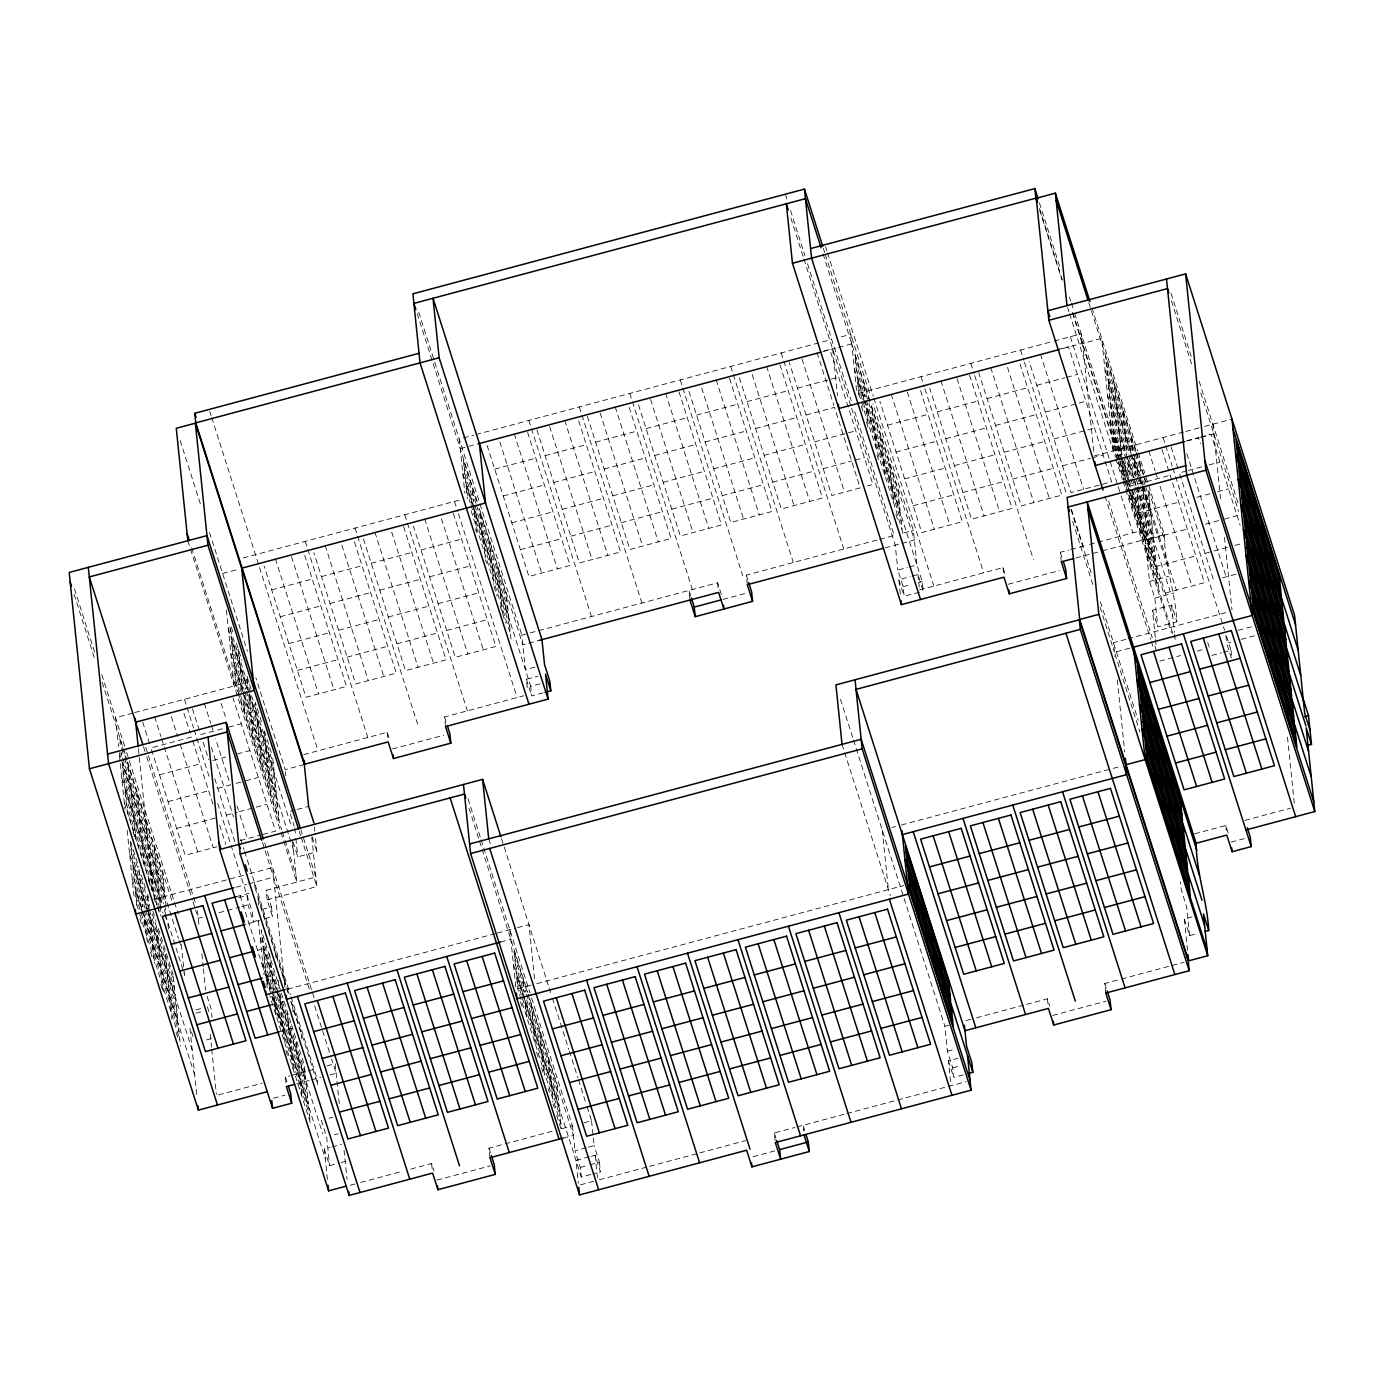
<?xml version="1.0" encoding="UTF-8"?>
<svg xmlns="http://www.w3.org/2000/svg" width="1384" height="1384" viewBox="0 0 1384 1384"><rect width="100%" height="100%" fill="white"/><g stroke="black" fill="none" stroke-linecap="round" stroke-linejoin="round"><path stroke-width="0.75" stroke-dasharray="5 3.75" d="M303.719 754.626L387.174 732.309L388.939 737.845M919.53 589.93L1002.985 567.596L1005.926 576.834M463.415 437.915L473.83 435.13M475.906 434.576L831.68 339.426M841.247 336.866L850.797 334.322L856.609 390.651M824.345 350.844L829.812 349.391L872.923 484.487L867.474 485.957M460.249 448.624L479.366 443.503M822.632 351.692L837.216 347.799M838.41 347.488L851.783 343.907M494.676 469.141L535.833 458.139M545.14 455.647L586.297 444.645M595.622 442.153L636.778 431.133M646.086 428.642L687.242 417.639M696.567 415.148L737.724 404.145M747.031 401.654L788.188 390.634M797.513 388.143L838.669 377.14M243.169 557.96L459.159 500.195M858.98 393.264L1052.1 341.606M1054.176 341.052L1081.198 333.821L1082.184 343.405L1061.424 348.958M503.24 495.974L544.396 484.971M553.704 482.48L594.878 471.477M604.185 468.986L645.342 457.983M654.649 455.492L695.806 444.472M705.131 441.98L746.287 430.978M755.595 428.486L796.751 417.484M806.076 414.992L834.5 407.38L859.585 485.974M1057.774 349.547L1068.517 346.675L1111.646 481.788L1100.886 484.659M222.599 573.512L237.91 569.429M511.803 522.823L552.96 511.803M562.285 509.312L603.441 498.309M612.749 495.818L653.905 484.815M663.213 482.324L704.369 471.321M713.694 468.83L754.851 457.81M764.158 455.319L805.315 444.316M814.64 441.825L855.796 430.822M271.697 589.913L312.282 579.048M321.469 576.609L362.037 565.745M371.223 563.288L411.809 552.441M420.995 549.984L461.564 539.12M887.507 425.217L928.076 414.352M937.262 411.896L977.848 401.049M987.034 398.592L1027.62 387.745M1036.806 385.288L1064.832 377.78M1066.631 377.313L1077.375 374.424M520.367 549.656L561.523 538.653M570.848 536.162L612.005 525.142M621.312 522.65L662.469 511.647M671.794 509.156L712.95 498.153M722.258 495.662L763.414 484.659M772.722 482.168L813.878 471.148M823.203 468.657L851.627 461.062M855.277 460.093L864.36 457.654M280.26 616.745L320.846 605.898M330.032 603.441L370.601 592.594M379.787 590.138L420.373 579.273M429.559 576.817L470.145 565.969M896.071 452.049L936.657 441.202M945.843 438.745L986.411 427.881M995.598 425.424L1036.184 414.577M1045.37 412.121L1085.938 401.273M860.208 487.895L831.767 495.507L789.278 362.383M288.823 643.595L329.409 632.73M338.596 630.274L379.181 619.427M388.368 616.97L428.936 606.123M438.123 603.666L478.708 592.802M904.634 478.881L945.22 468.034M954.406 465.578L994.975 454.731M1004.161 452.274L1044.747 441.409M1053.933 438.953L1094.519 428.106M132.76 713.089L115.547 717.691L118.522 746.599M134.663 712.587L253.324 680.841M1094.208 455.959L1183.718 432.016M1185.794 431.462L1202.454 426.999M1204.53 426.445L1231.968 419.11M297.404 670.427L337.973 659.58M347.159 657.123L387.745 646.259M396.931 643.802L437.5 632.955M446.686 630.498L487.272 619.651M913.198 505.731L953.784 494.867M962.97 492.427L1003.556 481.563M1012.742 479.106L1053.311 468.259M1062.497 465.803L1090.54 458.294M1092.322 457.827L1103.083 454.938M1186.918 440.735L1198.527 437.621L1200.43 443.572M1200.326 437.136L1211.086 434.265L1240.133 525.28M1186.78 441.046L1199.271 437.707M1201.364 437.154L1213.837 433.815M534.968 667.123L525.418 669.683L521.854 635.152L528.117 633.474M530.21 632.921L717.621 582.785L721.756 595.726M747.291 584.705L746.305 575.121L877.577 539.916M879.653 539.362L894.237 535.435L853.841 408.851M1099.104 485.144L1071.06 492.635L1029.212 361.501M541.957 639.616L522.841 644.736L479.158 507.859M885.137 547.839L914.374 540.019L870.692 403.142M191.511 737.067L150.925 747.931L185.196 855.277L216.804 846.818M200.697 734.61L224.865 728.157M228.723 727.119L241.283 723.763M1129.586 486.182L1170.172 475.335M1186.521 470.958L1179.358 472.878L1213.612 580.225M1188.32 470.474L1201.589 466.927M1209.184 464.903L1219.944 462.014M722.932 599.428L747.516 592.854M919.426 592.214L904.133 596.296L903.146 586.712L897.835 570.087L907.385 567.527M909.305 567.008L916.952 564.966L913.388 530.435L872.975 403.782M159.489 774.763L200.075 763.916M212.842 760.491L225.678 757.065M237.304 753.951L249.847 750.595M1138.15 513.014L1178.736 502.167M1196.883 497.323L1210.152 493.759M1217.747 491.735L1228.508 488.863M527.252 687.588L526.404 679.267L537.874 676.205M900.327 594.22L898.821 579.671L910.291 576.609M912.194 576.09L917.938 574.55L923.249 591.193L922.263 581.609L864.827 401.62M543.185 692.83L531.698 695.91L530.712 686.326L540.279 683.765M903.146 586.712L910.793 584.671M918.44 582.629L922.263 581.609M445.51 726.548L444.523 716.964L523.809 695.754M1061.32 561.852L1060.334 552.268L1068.673 550.036M1070.766 549.465L1087.461 545.002M1089.537 544.448L1095.799 542.77M1097.893 542.217L1143.789 529.934L1144.776 539.535L1100.955 551.247M1075.922 557.942L1098.879 551.801M304.307 764.522L285.19 769.625L255.85 677.71M1164.325 534.518C1164.463 564.43 1175.379 592.127 1176.919 621.745L1157.785 626.865L1154.827 598.096L1149.516 581.47L1145.208 539.622L1164.325 534.518L1145.416 475.266M168.07 801.596L208.638 790.748M217.824 788.292L230.367 784.936L215.696 738.935M236.18 783.379L243.93 781.303M245.868 780.801L258.41 777.445M1146.713 539.864L1187.299 528.999M1205.447 524.155L1218.716 520.609M1224.529 519.052L1237.071 515.696M392.485 748.934L443.693 735.233M1008.279 584.238L1059.504 570.537M176.633 828.445L215.42 818.065M226.388 815.124L237.148 812.252M252.493 808.152L238.93 811.768L247.494 838.617M256.213 807.149L266.974 804.277M1155.294 566.696L1195.862 555.849M1205.049 553.392L1212.228 551.472M1214.01 550.988L1229.217 546.922M1234.874 545.417L1242.053 543.497M295.242 809.951L289.515 811.474L294.221 826.265M297.162 809.432L308.632 806.37M1149.516 581.47L1168.632 576.349M240.332 840.521L261.057 834.984M262.995 834.466L275.537 831.109L233.048 697.986M1222.574 577.82L1235.843 574.274M1154.827 598.096L1173.943 592.992M1155.294 637.418L1152.491 610.223L1171.608 605.119L1176.919 621.745M293.062 842.077L297.785 856.869L316.901 851.748L314.998 833.272M153.918 899.306L247.58 874.255M249.674 873.702L272.562 867.578L284.931 987.484M1125.953 639.339L1113.463 642.678L1114.881 656.518M1128.029 638.785L1225.861 612.628M236.076 887.179L246.49 884.411M248.566 883.84L273.548 877.162M1129.742 648.179L1114.449 652.262L1139.88 731.946M236.232 896.711L249.068 893.286M238.723 897.611L247.027 895.396L248.013 904.98L253.324 921.606L257.147 920.585M264.794 918.544L272.44 916.485L267.129 899.859L266.143 890.275L315.898 876.972L302.871 836.109M1238.126 630.326L1252.641 626.433M202.393 917.177L198.241 918.284L195.628 910.118M218.983 912.731L239.709 907.195M241.785 906.641L248.013 904.98M267.129 899.859L316.884 886.556L311.59 835.123M1159.861 661.102L1180.587 655.549M1197.177 651.12L1203.405 649.459M1231.379 658.023L1226.674 643.231L1230.809 642.124M1241.188 639.356L1255.703 635.464M261.887 909.461L271.454 906.901L266.143 890.275M1211.865 655.393L1221.432 652.833M1223.335 652.331L1230.981 650.272L1226.276 635.498M248.964 923.439L259.725 920.55M257.528 950.272L266.489 947.867M266.091 977.104L275.053 974.717M195.905 1009.922L201.631 1008.382M195.905 1013.192L201.649 1011.669M287.647 989.145L495.299 933.612M497.375 933.058L515.575 928.197M517.495 927.678L528.965 924.616L534.864 981.983M891.815 827.563L895.638 826.542M901.382 825.002L1111.11 768.916M1113.186 768.362L1121.49 766.148M500.593 942.054L510.834 939.304M270.797 1004.974L283.616 1001.549M206.51 1039.903L212.254 1038.381M279.36 1031.824L292.18 1028.381M517.875 988.695L534.708 984.197M536.802 983.643L903.683 885.518M218.585 1094.865L262.13 1083.222M285.986 1082.755L285.381 1077.011L289.533 1075.887M291.609 1075.333L306.123 1071.458M308.2 1070.905L316.486 1068.69M326.866 1065.905L335.153 1063.69L339.374 1104.674M1194.703 833.808L1225.809 825.487L1228.767 834.725M1244.925 820.383L1290.545 808.169M296.747 1083.81L309.186 1080.489M311.262 1079.935L320.846 1077.375M329.928 1074.953L336.139 1073.275L331.572 1058.985M273.496 1098.239L284.966 1095.176M1231.12 842.129L1246.413 838.029M328.977 1118.203L332.8 1117.165M334.288 1134.828L338.111 1133.807M327.437 1179.479L324.306 1148.997L330.032 1147.457M331.952 1146.955L341.502 1144.395M1187.541 950.375L1184.306 918.993L1191.953 916.935M324.306 1148.997L329.6 1165.622L339.167 1163.079M341.087 1162.56L348.733 1160.519M1184.306 918.993L1189.617 935.619L1197.264 933.577M963.281 1074.849L953.714 1077.409L952.728 1067.825L947.417 1051.183L944.857 1026.236L948.68 1025.215M350.238 1185.258L358.594 1183.026M360.688 1182.472L402.415 1171.314M410.754 1169.082L431.618 1163.494L433.97 1170.899M489.953 1157.751L488.967 1148.166L553.652 1130.866M561.99 1128.635L572.422 1125.849L530.695 995.096M583.892 1122.77L591.539 1120.729L586.989 1106.421M966.049 1020.562L974.405 1018.33M976.481 1017.776L1024.471 1004.94M1026.565 1004.386L1047.428 998.816L1049.781 1006.203M1105.764 993.055L1104.778 983.47L1119.379 979.561M1121.473 979.007L1184.064 962.261M436.929 1180.137L490.178 1165.899M1052.74 1015.441L1105.989 1001.203M590.864 1174.462L581.297 1177.005L580.311 1167.421L575 1150.796L586.47 1147.734M588.39 1147.215L594.117 1145.675L593.269 1137.371M947.417 1051.183L955.064 1049.141M589.376 1156.799L575.986 1160.38L578.339 1183.251M591.279 1156.297L595.103 1155.259L600.414 1171.902L592.767 1173.943M950.549 1081.561L948.403 1060.784L957.97 1058.224M580.311 1167.421L587.958 1165.38M589.861 1164.861L599.428 1162.318L594.117 1145.675M952.728 1067.825L960.375 1065.784M580.467 1184.825L597.352 1180.31M599.445 1179.739L647.487 1166.902M649.58 1166.331L697.622 1153.495M699.698 1152.924L745.647 1140.641M775.126 1140.641L774.331 1132.977L794.814 1127.493M796.855 1126.939L844.776 1114.137M846.87 1113.566L966.274 1081.631M753.017 1156.73L775.542 1150.709M903.821 532.944L913.388 530.435M563.15 1138.081L573.409 1135.434L528.428 994.473M1171.072 293.304L1191.97 358.767M1199.149 381.257L1238.939 505.938M1171.418 300.847L1191.659 364.252M1200.793 392.9L1238.628 511.44M1186.832 453.658L1226.155 576.868M1171.124 447.101L1178.095 468.917M1163.131 437.638L1165.086 443.762M1165.726 445.804L1172.248 466.218M1172.905 468.259L1224.615 630.326M1161.955 449.558L1172.006 481.078M1172.611 482.999L1204.426 582.681L1163.858 593.528L1130.745 489.088M1148.772 450.924L1155.104 470.75M1155.726 472.74L1157.63 478.691M1160.069 486.355L1191.884 586.038M1207.748 642.453L1210.1 649.84M1091.941 307.715L1137.596 450.752M1138.254 452.793L1144.776 473.224M1088.775 302.629L1146.125 482.393M1148.72 490.559L1165.017 541.611M1135.762 451.461L1105.505 356.605L1107.598 376.95L1131.731 452.637M1136.368 453.381L1145.537 482.134M1106.145 362.902L1134.569 451.997M1135.174 453.917L1140.693 471.166L1140.035 464.868M1143.738 480.75L1144.966 484.59M1145.571 486.493L1149.239 497.998M1106.94 370.652L1132.925 452.084L1131.472 438.036M1133.531 454.004L1140.26 475.093M1143.322 484.677L1141.489 478.933L1142.129 485.213M1143.928 486.597L1150.052 505.766M1134.551 459.038L1140.866 478.864M1143.357 486.666L1176.4 590.172M1133.565 458.381L1139.084 475.629M1139.689 477.549L1150.692 512.063L1148.599 491.718M1105.055 370.531L1167.577 566.558M1130.987 453.398L1108.065 381.552L1110.158 401.896L1126.351 452.654M1131.593 455.319L1140.779 484.071M1108.722 387.849L1136.524 475.023M1137.146 476.944L1139.586 484.608M1140.191 486.528L1151.817 522.962M1109.518 395.616L1128.15 454.038M1128.773 455.959L1134.88 475.127M1137.942 484.711L1135.503 477.048L1134.05 462.983M1138.548 486.632L1152.612 530.729M1128.808 460.336L1134.309 477.584M1137.371 487.168L1153.27 537.009L1151.177 516.664L1142.613 489.832L1144.706 510.177M1107.615 395.478L1126.507 454.696M1127.164 456.737L1133.686 477.169M1134.326 479.21L1136.281 485.334M1136.939 487.376L1170.155 591.522M1127.441 459.177L1110.643 406.515L1112.736 426.86L1121.594 454.609L1119.5 434.265M1136.005 486.026L1128.064 461.097L1129.5 475.162L1123.393 455.993M1136.627 487.947L1153.737 541.611L1155.848 561.956L1133.825 492.946M1111.283 412.795L1131.766 476.978M1132.371 478.899L1154.394 547.908M1112.096 420.563L1122.77 454.073M1130.728 478.985L1133.167 486.666M1133.79 488.569L1155.19 555.676M1124.033 462.273L1128.929 477.618M1110.193 420.442L1121.265 455.146M1121.922 457.187L1128.427 477.618M1129.084 479.66L1131.697 487.825M1132.337 489.867L1172.732 616.468M1122.061 459.211L1113.22 431.462L1115.314 451.807L1117.84 459.73M1122.684 461.132L1129.413 482.22M1131.852 489.884L1156.315 566.575L1158.408 586.92L1127.216 489.14M1039.419 202.912L1060.317 268.375M1069.451 297.006L1070.749 301.089M1071.406 303.148L1074.019 311.331M1074.676 313.372L1120.313 456.391M1120.971 458.433L1130.105 487.047M1113.861 437.742L1126.991 478.916M1127.614 480.836L1130.053 488.5M1156.955 572.855L1131.282 492.341L1132.717 506.406M1039.54 208.5L1062.376 280.104M1072.825 312.819L1118.48 455.872M1119.137 457.914L1125.642 478.345M1126.299 480.386L1145.208 539.622M1039.747 210.454L1061.943 280M1072.392 312.732L1119.345 459.851M1120.002 461.893L1126.524 482.324M1127.181 484.365L1144.776 539.535M1114.656 445.51L1125.348 479.02M1125.953 480.94L1157.768 580.623M1118.48 461.72L1124.171 479.556L1122.286 461.304M1124.777 481.476L1126.611 487.22M1112.771 445.388L1173.995 637.332M1067.635 307.646L1068.932 311.746M1069.59 313.787L1115.314 457.066M1115.936 459.021L1122.476 479.521M1123.116 481.494L1125.088 487.704M1125.746 489.746L1171.348 632.661M1070.334 336.727L1120.521 493.95M1121.161 495.991L1132.89 532.754M1152.491 610.223L1157.785 626.865M1108.549 500.904L1152.232 637.764M1154.844 645.947L1156.799 652.072M1104.968 496.181L1150.606 639.183M1151.263 641.224L1153.875 649.39M1040.491 354.183L1083.603 489.279M1020.562 350.048L1023.831 360.255M1024.471 362.297L1066.839 495.022M1071.406 509.312L1083.136 546.057M1071.026 509.727L1091.907 575.173M1100.401 601.763L1138.236 720.32M1072.669 521.353L1093.55 586.816M1100.09 607.265L1113.791 650.221M1020.025 363.957L1061.874 495.091L1021.306 505.956L978.799 372.815M1007.483 367.314L1049.332 498.448M1060.334 552.268L1062.687 559.655M990.719 367.487L1033.848 502.6M970.807 363.352L974.059 373.559M974.717 375.6L1033.364 559.378M969.63 375.272L1012.119 508.395L971.533 519.26L929.667 388.108M957.071 378.628L999.577 511.751M940.947 380.79L984.076 515.903M921.035 376.656L924.287 386.863M924.944 388.904L983.609 572.682M920.498 390.565L962.347 521.716L921.779 532.563L879.913 401.429M1104.778 983.47L1106.543 989.006M907.316 391.949L949.805 525.072M891.192 394.111L934.321 529.207M825.573 246.785L826.888 250.867M827.528 252.926L873.235 396.101M873.875 398.142L933.837 585.986M823.376 248.411L824.691 252.493M825.348 254.535L870.363 395.599M823.065 253.895L870.052 401.101M869.809 401.948L854.845 355.031L856.938 375.375L900.05 510.471L897.956 490.126L870.432 403.868M855.485 361.31L898.614 496.423M856.281 369.078L865.138 396.827L863.702 382.78M866.367 400.668L899.41 504.191M854.395 368.957L864.17 399.578M865 403.765L857.405 379.977L859.291 398.229M858.063 386.274L901.174 521.37M858.858 394.025L901.97 529.138M861.402 406.273L863.945 414.197M866.471 422.12L868.373 428.071M876.937 454.921L879.376 462.585M895.898 514.346L898.337 522.01M785.333 194.192L787.288 200.334M790.558 210.558L804.917 255.556M807.529 263.738L851.229 400.685M790.887 218.101L803.291 256.974M803.948 259.016L850.918 406.221M851.575 408.263L895.258 545.14L897.835 570.087M898.821 579.671L904.133 596.296M817.079 352.799L833.895 405.46M802.011 358.975L844.482 492.099M781.216 352.92L783.171 359.062M783.811 361.103L843.773 548.946M779.971 364.874L822.459 497.998L781.303 509.001L739.437 377.867M766.615 366.293L809.726 501.389M752.169 374.458L794.018 505.592M840.486 699.214L852.89 738.07M853.53 740.111L944.857 1026.236M730.735 366.431L732.69 372.555M733.347 374.597L793.292 562.44M948.403 1060.784L953.714 1077.409M729.489 378.368L771.978 511.492L730.821 522.495L688.972 391.361M842.043 744.384L843.998 750.509M844.655 752.567L890.344 895.742M716.134 379.787L759.262 514.9M701.688 387.952L743.554 519.104M746.305 575.121L748.069 580.657M680.271 379.925L682.226 386.05M682.866 388.091L742.827 575.934M679.025 391.862L721.514 524.986L680.357 535.989L638.491 404.855M665.669 393.298L708.781 528.394M650.584 399.474L693.073 532.598M629.789 393.419L631.744 399.543M632.402 401.585L692.346 589.446M690.72 596.002L688.938 590.466L689.924 600.051M629.184 407.346L671.032 538.48L629.876 549.5L587.387 416.376M615.188 406.792L658.317 541.888M600.12 412.968L642.608 546.092M579.325 406.931L581.28 413.055M581.937 415.096L641.882 602.94M578.72 420.857L620.568 551.991L579.412 562.994L536.923 429.87M804.779 1130.849L803.014 1125.296L803.602 1131.057M564.724 420.286L607.836 555.382M549.638 426.48L592.127 559.586M774.331 1132.977L776.095 1138.513M528.844 420.425L530.799 426.549M531.456 428.59L591.401 616.434M527.615 432.362L570.087 565.485L528.93 576.488L487.082 445.354M514.26 433.78L557.371 568.893M499.814 441.946L541.663 573.097M418.781 312.213L521.854 635.152M417.172 313.614L478.501 505.817M476.442 500.904L463.294 459.748L465.405 480.092L508.516 615.188L506.423 594.843L478.881 508.585M463.951 466.027L475.871 503.361M476.477 505.281L507.063 601.14M464.747 473.795L473.605 501.544L472.152 487.497M474.833 505.385L507.859 608.908M462.862 473.674L530.712 686.326M472.826 506.492L465.872 484.694L467.325 498.742M473.466 508.482L508.983 619.79L511.094 640.135M466.529 490.974L470.318 502.876M470.958 504.866L509.641 626.087M526.404 679.267L531.698 695.91M471.114 510.644L510.437 633.855M475.56 528.826L476.823 532.788M485.386 559.638L486.614 563.461M493.95 586.47L497.012 596.054M500.074 605.638L505.575 622.887M454.523 501.423L457.775 511.63M458.433 513.689L517.097 697.449M453.346 513.36L495.835 646.484L455.267 657.331L413.401 526.197M441.427 518.689L483.293 649.84M424.68 518.879L467.809 653.975M404.751 514.744L467.325 710.771M403.574 526.664L446.081 659.787L405.495 670.652L363.006 537.528M501.544 838.704L548.514 985.892M549.171 987.934L551.784 996.117M552.424 998.158L568.72 1049.228M569.378 1051.269L577.855 1077.825M578.512 1079.866L586.332 1104.38M391.672 532.01L433.521 663.144M488.742 838.877L490.697 845.001M444.523 716.964L446.288 722.5M468.052 798.81L480.456 837.683M481.113 839.725L530.055 993.055M469.055 808.394L478.847 839.085M479.487 841.126L481.459 847.268M482.099 849.309L527.806 992.501M514.537 956.725L525.833 992.138M526.439 994.058L557.648 1091.82M515.332 964.492L524.19 992.241L522.737 978.194M526.629 999.905L558.444 1099.588M524.83 998.539L515.972 970.772L513.879 950.427L556.991 1085.54L559.101 1105.885L525.453 1000.442M513.429 964.371L581.297 1177.005M374.908 532.183L418.037 667.296M517.097 981.671L560.209 1116.784M561.022 1124.552L517.893 989.439L516.457 975.391L559.568 1110.487L561.454 1128.739M520.453 1001.687L522.979 1009.611M536.577 1052.238L538.411 1057.981M541.473 1067.583L543.929 1075.247M548.202 1088.654L549.431 1092.495M553.098 1103.999L554.327 1107.823M556.766 1115.504L561.056 1128.911M354.996 528.048L356.951 534.172M357.608 536.213L417.57 724.074M354.442 541.957L396.308 673.108L355.723 683.956L313.874 552.822M341.9 545.313L383.766 676.465M325.153 545.486L368.282 680.599M305.224 541.352L307.179 547.476M307.836 549.517L367.798 737.378M304.688 555.261L346.536 686.412L305.968 697.259L264.102 566.125M488.967 1148.166L490.749 1153.702M291.505 556.645L333.994 689.768M275.381 558.807L318.51 693.903M209.762 411.481L211.077 415.581M211.717 417.622L318.026 750.699M312.178 836.974L316.901 851.748M180.18 440.562L200.403 503.966M209.555 532.598L247.39 651.137M300.916 829.985L302.214 834.068M299.29 831.386L300.587 835.486M301.245 837.528L316.884 886.556M231.301 627.177L233.844 635.1M236.37 643.024L241.94 660.479M251.127 689.232L246.836 675.807L248.065 687.779M261.524 721.808L255.4 702.639L256.853 716.704M271.316 752.481L263.963 729.489L265.417 743.537M230.211 628.993L273.34 764.089M228.308 628.872L248.514 692.156M249.172 694.197L290.882 824.864M246.923 688.73L231.336 639.892L233.429 660.237L244.12 693.73M231.976 646.172L245.729 689.267M246.352 691.187L275.105 781.268M232.789 653.94L244.086 689.37M244.708 691.273L275.918 789.036M244.743 695.65L276.558 795.333L274.464 774.988L248.757 694.474L250.85 714.819M230.886 653.819L293.46 849.828M234.553 671.136L242.148 694.906M277.682 806.215L243.411 698.885L244.864 712.933M235.349 678.887L278.478 813.982M239.172 695.097L236.007 685.184L233.896 664.839L277.042 799.935L279.135 820.279L239.795 697.086M191.684 547.856L237.373 691.031M238.013 693.073L281.696 829.864M282.336 831.905L296.038 874.774M187.843 540.729L283.097 839.206M283.755 841.212L296.781 882.075L292.474 840.226M221.146 703.332L226.197 719.196M264.725 843.029L314.289 998.314M262.458 842.389L310.708 993.608M314.618 1005.874L330.932 1056.944M204.382 703.505L210.714 723.33M211.337 725.32L213.24 731.254M237.097 806.024L238.325 809.848M211.354 747.274L233.55 816.819M240.73 839.327L243.982 849.551M244.639 851.592L290.311 994.681M290.951 996.688L317.022 1078.396L317.663 1084.675M255.002 887.732L288.893 993.902M291.505 1002.068L317.576 1083.724M283.391 978.246L258.012 898.752L258.67 905.032M284.014 980.166L288.287 993.591M290.744 1001.255L291.972 1005.095M300.536 1031.928L292.578 1006.998L293.235 1013.296M192.48 708.85L199.434 730.648M203.137 742.291L208.655 759.539M214.762 778.708L234.951 841.974M290.899 1022.914L261.23 929.996L262.683 944.044L278.27 992.882M291.522 1024.835L304.359 1065.074L305.812 1079.139L278.893 994.802M321.33 1120.244L326.641 1136.87L329.6 1165.622M262.043 937.746L278.236 988.505M305.172 1072.842L279.464 992.345L280.104 998.625M184.47 699.37L186.425 705.494M187.065 707.535L193.587 727.967M194.244 730.008L196.199 736.132M196.839 738.174L209.226 776.96M217.703 803.498L252.338 912.021L253.324 921.606M260.14 937.625L276.437 988.678M277.094 990.719L322.714 1133.634M276.298 989.819L263.15 948.646L265.261 968.99L272.856 992.778M276.921 991.74L306.297 1083.741L308.39 1104.086L274.118 996.757L272.025 976.395M263.808 954.943L306.937 1090.038M264.603 962.71L307.732 1097.806M183.916 713.279L190.248 733.105M192.739 740.907L212.928 804.173M219.658 825.245L225.765 844.43M262.718 962.589L271.178 989.127M271.835 991.169L325.292 1158.581M270.797 989.456L265.728 973.592L267.181 987.657M273.323 997.38L308.857 1108.688L310.31 1122.753L269.707 995.58M240.107 895.673L269.776 988.609M272.215 996.272L283.236 1030.786M266.385 979.889L309.514 1114.985M285.865 1050.456L287.699 1056.2M171.374 716.635L177.706 736.461M180.197 744.263L213.222 847.769M285.381 1077.011L287.163 1082.547M154.627 716.826L160.942 736.634M161.582 738.623L197.739 851.921M142.708 722.154L149.662 743.969M145.752 747.308L196.199 905.378M143.486 746.685L146.081 754.851M146.739 756.892L192.376 899.894M193.033 901.936L194.988 908.077M207.064 996.169L211.198 1009.109L212.046 1017.326M74.425 588.823L95.306 654.286M101.845 674.735L125.979 750.388M126.636 752.429L178.138 913.803M207.375 1006.86L209.728 1014.247M74.113 594.324L94.994 659.77M102.174 682.277L126.965 759.954M127.622 761.996L173.225 904.911M126.515 760.145L119.56 738.329L120.218 744.713M127.155 762.117L162.672 873.442L164.8 894.064L122.951 762.93M121.481 748.675L124.006 756.598M124.646 758.588L163.329 879.809M164.142 887.698L121.031 752.585L121.463 756.84M119.145 752.585L178.45 938.387M179.09 940.428L181.702 948.594M122.83 770.023L165.336 903.198M123.643 777.894L163.693 903.406M164.315 905.326L166.149 911.087M161.911 902.126L124.3 784.278L122.173 763.639L165.284 898.735L165.942 905.119M164.35 909.79L165.578 913.63M121.757 777.894L161.495 902.437M165.405 914.686L184.314 973.904M161.167 902.956L124.785 788.949L126.895 809.588L157.17 904.427M164.834 914.461L166.668 920.204M125.442 795.316L163.053 913.181M126.238 803.204L160.804 911.468L159.333 897.213M157.793 906.347L160.838 915.931M124.37 803.204L156.946 905.292M157.603 907.333L160.198 915.499M133.072 832.095L135.615 840.019M148.486 880.345L151.531 889.929M153.987 897.593L156.427 905.257M191.511 1031.893L193.864 1039.28M130.632 841.541L138.85 867.301M141.306 874.982L145.579 888.39M147.413 894.151L148.642 897.974M152.915 911.399L155.977 920.983M158.433 928.647L173.104 974.665M130.65 845.935L149.905 906.278M152.361 913.942L173.761 981.031M131.463 853.807L148.884 908.406M149.489 910.326L174.574 988.92M129.577 853.807L192.134 1049.833M147.569 911.779L132.605 864.862L134.732 885.5L142.95 911.26M148.192 913.699L175.716 999.957L177.844 1020.596L143.59 913.25M133.262 871.245L145.182 908.579M145.787 910.499L176.374 1006.341M134.075 879.117L142.933 906.866L141.462 892.611M144.144 910.707L177.187 1014.23M132.189 879.117L141.964 909.738M142.621 911.779L194.746 1075.126M142.794 913.959L135.217 890.171L137.12 908.683M135.874 896.555L178.986 1031.651M136.687 904.427L139.213 912.35M139.836 914.34L179.799 1039.522M139.87 918.734L142.396 926.657M147.413 942.383L144.074 917.921L178.328 1025.267L180.456 1045.906M150.475 951.984L152.932 959.648M160.873 984.56L163.329 992.224L161.201 971.603M176.166 1032.481L178.623 1040.162M1287.483 737.17L1294.351 803.758M1212.851 424.213L1220.55 498.897M1224.511 537.321L1231.985 609.86M1230.981 650.272L1231.777 657.954M1225.878 635.567L1226.674 643.231M1225.809 825.487L1226.397 831.248M1171.608 605.119L1174.41 632.315M1174.618 634.408L1175.483 642.782M1189.617 935.619L1186.659 906.866L1181.348 890.223L1180.483 881.867M1145.174 514.779L1147.284 535.124M1147.751 539.725L1149.844 560.07M1155.502 639.512L1156.367 647.885M1137.267 494.226L1138.721 508.291M1139.188 512.893L1141.281 533.238M1122.908 411.204L1125.002 431.548M1125.486 436.15L1126.939 450.198M1114.345 384.354L1116.456 404.699M1116.923 409.318L1119.016 429.663M1113.324 450.838L1101.733 338.388L1082.617 343.509L1093.983 453.831M1117.286 679.855L1124.725 751.979M1002.985 567.596L1003.763 575.277M1047.428 998.816L1048.224 1006.479M917.938 574.55L919.218 587.024M902.403 533.324L900.534 515.073L866.263 407.726L867.716 421.791M889.393 463.294L891.486 483.639M891.971 488.241L893.407 502.306M880.829 436.444L882.923 456.807M883.407 461.408L884.843 475.456M872.266 409.612L874.359 429.957M874.826 434.559L876.28 448.624M832.666 349.01L837.493 395.755M882.265 830.123L888.39 889.618M717.621 582.785L718.417 590.466M599.428 1162.318L600.414 1171.902M591.539 1120.729L593.044 1135.278M595.103 1155.259L597.473 1178.147M572.422 1125.849L575 1150.796M497.859 568.011L499.953 588.356M500.42 592.957L502.53 613.302M548.427 1058.691L550.521 1079.053M551.005 1083.655L552.891 1101.906M489.296 541.161L491.389 561.523M491.856 566.125L493.742 584.377M539.864 1031.859L541.957 1052.203M542.442 1056.805L544.327 1075.057M480.715 514.329L482.826 534.674M483.293 539.276L485.178 557.527M531.3 1005.026L533.394 1025.371M533.878 1029.973L535.331 1044.038M474.729 512.443L476.615 530.695M525.314 1003.14L526.75 1017.188M459.263 439.039L464.851 493.24M509.848 929.719L515.972 989.214M387.174 732.309L387.762 738.053M431.618 1163.494L432.413 1171.175M314.358 827.096L314.773 831.213M344.062 1150.156L347.09 1179.445M294.809 828.116L295.657 836.334M295.882 838.375L297.785 856.869M285.415 771.718L285.848 775.905M272.735 758.259L273.997 770.369L230.851 635.291L229.606 623.163M301.141 1033.848L301.798 1040.128M265.901 748.139L267.994 768.501M268.461 773.102L270.572 793.447M296.193 1042.135L297.249 1052.307M297.716 1056.909L299.826 1077.254M300.293 1081.856L301.747 1095.92M257.32 721.306L259.431 741.651M259.898 746.253L261.991 766.615M287.44 1013.347L288.685 1025.475M289.152 1030.077L291.245 1050.421M291.73 1055.023L293.183 1069.088M271.454 906.901L272.44 916.485M251.334 719.421L253.428 739.765M275.451 953.334L275.883 957.52M278.236 980.374L279.066 988.453M280.589 1003.244L282.682 1023.589M283.166 1028.191L284.602 1042.239M238.273 648.975L239.726 663.04M240.193 667.642L242.287 687.986M269.655 953.541L271.541 971.793M274.586 1001.359L276.039 1015.406M226.37 610.033L234.19 685.962M254.431 882.283L255.313 890.864M258.427 920.948L263.946 974.647M197.462 910.62L199.244 928.024M201.908 953.818L203.24 966.707M203.448 968.852L205.662 990.321M210.178 1034.125L211.51 1047.013M211.735 1049.159L216.388 1094.277M181.287 944.528L184.574 976.36M189.954 1028.502L196.822 1095.09M167.897 924.045L168.554 930.429M173.329 976.793L175.232 995.286L132.12 860.191L130.217 841.68M154.108 846.593L156.236 867.232M156.721 871.903L158.849 892.542M165.198 954.199L166.668 968.454M167.153 973.125L169.28 993.764M169.765 998.435L171.893 1019.074M138.4 748.865L153.14 891.832M145.545 819.76L147.673 840.399M148.157 845.07L150.285 865.709M150.77 870.363L152.897 891.002M156.634 927.366L158.105 941.622M158.589 946.293L160.717 966.932M136.981 792.928L139.109 813.55M139.594 818.221L141.722 838.86M142.206 843.531L144.334 864.17M147.638 896.278L149.541 914.789M150.026 919.46L152.154 940.082M152.638 944.753L154.541 963.264M128.418 766.079L130.546 786.717M131.03 791.389L133.158 812.027M133.625 816.698L135.753 837.337M139.075 869.429L140.978 887.94M119.422 755.18L120.079 761.615M120.304 763.76L124.941 808.844M127.155 830.296L134.023 896.832"/><path stroke-width="1.5" d="M463.484 784.486L470.612 853.565L579.55 1194.911L746.633 1150.225L751.944 1166.868L809.311 1151.523L808.308 1141.938L805.955 1134.551M563.15 1138.081L489.953 1157.751L495.264 1174.376L437.915 1189.721L432.604 1173.096L349.149 1195.413L240.21 854.066L239.224 844.465L482.601 779.382L500.887 836.663M1079.295 619.79L1188.233 961.153L1189.219 970.738L1105.764 993.055L1111.075 1009.68L1053.726 1025.025L1048.415 1008.4L964.959 1030.717L856.021 689.37L1080.281 629.391L1079.295 619.79L835.919 684.89L842.043 744.384M822.736 246.352L804.45 189.089L412.916 293.806L420.027 362.885L528.965 704.231M447.482 726.202L449.835 733.589L450.821 743.173L393.471 758.519L388.16 741.893L304.705 764.21L195.767 422.864L194.781 413.28L419.041 353.283M810.574 248.566L1034.851 188.587L1038.121 198.812M313.943 822.996L308.632 806.37L304.307 764.522L195.369 423.175L176.252 428.279L187.843 540.729M195.767 422.864L439.143 357.764L433.019 298.269L541.957 639.616L544.535 664.579L549.829 681.205L550.832 690.789L545.088 692.329M1063.275 561.506L1065.645 568.893L1066.631 578.477L1009.282 593.822L1003.971 577.18L901.399 604.618L792.461 263.271L1035.838 198.171L1034.851 188.587M1103.013 490.057L1048.847 320.31L1036.27 198.275L1055.386 193.155L1089.986 301.574M478.985 443.607L820.556 352.263M1309.991 730.008L1304.679 713.383L1294.559 615.223L1185.621 273.876L1047.861 310.725L1049.816 316.867M195.369 423.175L207.963 545.209L89.303 576.938L142.829 744.644M1048.847 320.31L1167.491 288.581L1168.805 292.664M242.113 568.097L485.507 502.998L479.366 443.503M1059.348 349.512L838.808 408.505L838.358 404.249M135.649 722.171L254.31 690.443L241.733 568.409M1184.704 441.6L1095.194 465.543L1094.796 461.702M107.571 754.072L226.215 722.344L263.427 838.946M1185.759 465.716L1067.116 497.444L1079.693 619.478L1188.631 960.825L1207.748 955.721L1203.423 913.872L1208.734 930.498L1204.91 931.536M539.552 640.273L718.607 592.369L723.918 609.012L723.521 605.171M883.044 548.393L747.291 584.705L752.585 601.348L695.235 616.676L689.924 600.051M267.25 1091.699L198.379 1110.124L89.441 768.777L227.201 731.928L261.801 840.347M1185.621 273.876L1205.862 470.197L1068.102 507.028L1069.399 511.128M695.235 616.676L694.249 607.092L720.874 599.964M550.832 690.789L545.521 674.164L548.081 699.11L445.51 726.548L450.821 743.173M1073.846 558.496L1061.32 561.852L1066.631 578.477M345.827 1186.244L328.613 1190.846L219.675 849.499L238.792 844.378L226.215 722.344M1079.693 619.478L1098.809 614.375L1087.219 501.925L1196.157 843.271C1196.295 873.183 1207.211 900.88 1208.734 930.498M240.21 854.066L464.47 794.07L465.785 798.17M234 887.749L135.788 914.011L135.338 909.721M1133.185 647.262L1252.209 615.43L1231.968 419.11M236.232 896.711L212.081 903.181L255.192 1038.277L279.36 1031.824M469.626 843.981L861.159 739.264L970.097 1080.61M470.612 853.565L862.146 748.848L855.035 679.769M171.166 944.234L211.752 933.387M220.938 930.93L245.089 924.46M1149.827 682.502L1190.413 671.638M1199.599 669.181L1240.168 658.334M179.73 971.084L220.315 960.219M229.502 957.763L253.653 951.31M1158.391 709.335L1198.976 698.487M1208.163 696.031L1248.731 685.167M188.293 997.916L228.879 987.069M238.065 984.612L262.216 978.142M1166.954 736.167L1207.54 725.32M1216.726 722.863L1257.295 712.016M1304.679 716.653L1308.503 715.632L1303.192 699.006M285.139 989.612L266.022 994.733L265.659 991.134M500.593 942.054L286.557 999.3L286.159 995.459M902.368 834.604L1126.628 774.625L1125.642 765.023M196.857 1024.748L237.442 1013.901M246.629 1011.444L270.797 1004.974M1175.518 763.017L1216.104 752.152M1225.29 749.696L1265.876 738.848M1307.655 745.422L1311.478 744.384L1308.503 715.632M313.649 1031.616L354.235 1020.769M363.421 1018.313L404.007 1007.466M413.193 1005.009L453.762 994.144M462.948 991.688L503.534 980.841M929.46 866.92L970.046 856.073M979.232 853.617L1019.818 842.769M1029.004 840.313L1069.572 829.448M1078.759 826.992L1119.345 816.145M322.212 1058.466L362.798 1047.601M371.985 1045.145L412.57 1034.298M421.757 1031.841L462.325 1020.994M471.512 1018.538L512.097 1007.673M938.023 893.77L978.609 882.906M987.795 880.449L1028.381 869.602M1037.55 867.145L1078.136 856.298M1087.322 853.841L1127.908 842.977M294.671 1084.364L286.367 1086.596L291.678 1103.221L272.562 1108.342L204.694 895.69M1195.689 843.392L1226.795 835.071L1232.106 851.714L1251.223 846.593L1250.236 837.009L1247.295 827.77M1245.911 829.967L1314.8 811.543L1306.167 727.759L1311.478 744.384M330.776 1085.298L371.362 1074.451M380.548 1071.977L421.134 1061.13M430.32 1058.674L470.889 1047.826M480.075 1045.37L520.661 1034.523M946.587 920.602L987.173 909.755M996.359 907.299L1036.945 896.434M1046.114 893.977L1086.699 883.13M1095.886 880.674L1136.472 869.827M552.372 1028.918L593.528 1017.897M602.853 1015.406L644.01 1004.403M653.317 1001.912L694.474 990.909M703.781 988.418L744.955 977.415M754.263 974.924L795.419 963.904M804.727 961.413L845.884 950.41M855.208 947.919L896.365 936.916M339.339 1112.13L379.925 1101.283M389.112 1098.827L429.697 1087.962M438.884 1085.506L479.452 1074.659M488.638 1072.202L529.224 1061.355M955.15 947.434L995.736 936.587M1004.922 934.131L1045.508 923.284M1054.677 920.81L1095.263 909.963M1104.449 907.506L1145.035 896.659M560.935 1055.75L602.092 1044.747M611.417 1042.256L652.573 1031.236M661.881 1028.745L703.037 1017.742M712.362 1015.25L753.519 1004.248M762.826 1001.756L803.983 990.754M813.29 988.263L854.464 977.242M863.772 974.751L904.928 963.748M569.499 1082.582L610.655 1071.579M619.98 1069.088L661.137 1058.085M670.444 1055.594L711.601 1044.574M720.926 1042.083L762.082 1031.08M771.39 1028.589L812.546 1017.586M821.871 1015.095L863.028 1004.092M872.335 1001.601L913.492 990.581M578.062 1109.432L619.219 1098.412M628.544 1095.92L669.7 1084.918M679.008 1082.426L720.164 1071.424M729.489 1068.932L770.646 1057.912M779.953 1055.421L821.11 1044.418M830.435 1041.927L871.591 1030.924M880.899 1028.433L922.055 1017.43M969.008 1073.309L972.831 1072.289L971.845 1062.704L966.534 1046.079L964.406 1025.284M967.52 1055.663L971.084 1090.194L775.317 1142.561L780.628 1159.186L779.642 1149.602L776.683 1140.364M779.642 1149.602L808.308 1141.938M1232.971 428.694L1295.528 624.703M1236.639 446.132L1279.767 581.228M1237.452 454.004L1280.581 589.1M1235.566 454.004L1298.123 650.013M1239.251 471.425L1282.362 606.538M1240.064 479.314L1283.176 614.409M1238.178 479.314L1300.735 675.323M1241.863 496.735L1284.975 631.831M1242.676 504.606L1285.788 639.719M1240.791 504.606L1303.347 700.633M1244.476 522.045L1287.587 657.141M1245.289 529.916L1288.4 665.029M1243.403 529.916L1305.96 725.925M1247.071 547.355L1290.199 682.45M1247.884 555.226L1291.013 690.322M1245.998 555.226L1308.555 751.235M1249.683 572.647L1292.794 707.76M1250.496 580.536L1293.608 715.632M1248.61 580.536L1311.167 776.545M1252.295 597.957L1295.407 733.07M1253.108 605.846L1296.22 740.942M1204.876 460.613L1313.779 801.855M1205.862 470.197L1314.8 811.543M1295.684 816.647L1186.745 475.3L1166.504 278.997M1218.768 633.941L1261.879 769.037M1203.284 638.076L1246.396 773.189M1056.13 200.351L1088.118 300.587M1183.355 633.941L1251.223 846.593M1036.27 198.275L1037.567 202.358M1035.838 198.171L1037.152 202.272M1169.013 647.245L1212.124 782.358M1153.512 651.397L1196.624 786.493M1087.962 509.104L1196.831 850.364M1137.977 671.655L1181.071 806.768M1138.773 679.423L1181.867 814.536M1136.87 679.302L1199.409 875.328M1140.537 696.602L1183.649 831.715M1141.35 704.369L1184.445 839.482M1139.447 704.248L1201.987 900.275M1143.115 721.548L1186.209 856.661M1143.911 729.316L1187.022 864.429M1142.025 729.195L1204.547 925.221M1145.692 746.512L1188.787 881.625M1146.488 754.28L1189.583 889.376M1144.585 754.142L1207.125 950.168M1098.809 614.375L1207.748 955.721M1080.281 629.391L1189.219 970.738M1065.939 633.215L1174.843 974.457M1097.945 791.752L1141.056 926.847M1082.444 795.886L1125.555 930.982M1062.531 791.752L1125.071 987.761M1048.172 805.056L1091.284 940.151M1107.148 990.857L1110.089 1000.096L1111.075 1009.68M1032.689 809.207L1075.801 944.303M1012.759 805.073L1075.316 1001.082M821.11 247.771L805.436 198.673L413.902 303.39L415.857 309.532M998.418 818.376L1041.512 953.472M920.516 599.514L811.578 258.151L804.45 189.089M788.274 209.918L786.32 203.777L792.461 263.271M982.917 822.511L1026.028 957.607M963.005 818.376L1025.544 1014.385M948.646 831.68L991.757 966.776M933.162 835.815L976.256 970.911M913.232 831.68L975.789 1027.689M906.07 852.008L949.182 987.103M906.866 859.775L949.978 994.871M904.98 859.654L972.831 1072.289M908.648 876.954L951.76 1012.067M909.444 884.722L952.555 1019.835M862.146 748.848L971.084 1090.194M889.376 899.202L951.933 1095.211M874.774 912.558L917.903 1047.671M859.066 916.762L902.195 1051.875M748.658 582.508L751.598 591.746L752.585 601.348M838.912 912.696L901.468 1108.705M824.31 926.052L867.422 1061.165M808.602 930.256L851.714 1065.369M691.308 597.853L694.249 607.092M788.43 926.19L850.987 1122.199M773.846 939.563L816.958 1074.659M758.121 943.767L801.249 1078.863M804 1134.897L809.311 1151.523M737.966 939.701L800.523 1135.71M723.365 953.057L766.476 1088.153M707.657 957.261L750.768 1092.357M687.502 953.195L750.042 1149.204M672.901 966.551L716.012 1101.664M657.192 970.755L700.304 1105.868M637.021 966.689L699.577 1162.698M439.143 357.764L548.081 699.11M622.419 980.062L665.548 1115.158M606.711 984.249L649.823 1119.362M586.557 980.183L649.113 1176.21M571.955 993.556L615.067 1128.652M556.247 997.76L599.358 1132.856M489.728 848.461L598.632 1189.704M450.146 797.911L559.032 1139.153M482.134 956.448L525.245 1091.543M466.65 960.582L509.744 1095.678M446.721 956.448L509.26 1152.457M432.362 969.751L475.473 1104.847M491.337 1155.553L494.278 1164.792L495.264 1174.376M416.878 973.904L459.99 1108.999M396.966 969.769L459.505 1165.778M382.607 983.055L425.718 1118.168M194.781 413.28L196.078 417.363M367.106 987.207L410.218 1122.303M300.259 827.943L206.96 535.608L69.2 572.457L89.441 768.777M207.963 545.209L298.633 829.345M347.194 983.072L409.733 1179.082M187.1 533.532L189.072 539.673M332.835 996.376L375.946 1131.472M317.351 1000.511L360.463 1135.607M297.422 996.376L359.978 1192.385M238.792 844.378L240.107 848.478M245.314 864.827L247.286 870.968M218.931 842.302L220.886 848.444M241.127 911.848L244.397 922.073M252.234 946.621L255.486 956.846M263.323 981.394L265.278 987.536M288.339 1086.25L290.692 1093.637L291.678 1103.221M224.623 899.825L267.735 1034.921M190.352 908.994L233.463 1044.09M70.186 582.041L71.501 586.141M174.851 913.129L217.98 1048.242M217.496 1105.02L108.558 763.657L88.316 567.353M1270.547 548.012L1272.657 568.651M1273.142 573.322L1275.269 593.944M1275.754 598.615L1277.882 619.253M1278.366 623.924L1280.494 644.563M1280.979 649.234L1283.106 669.873M1283.573 674.544L1285.701 695.183M1286.186 699.854L1288.314 720.476M1261.966 521.18L1264.094 541.801M1264.578 546.472L1266.706 567.111M1267.19 571.782L1269.318 592.421M1269.803 597.092L1271.931 617.731M1272.415 622.402L1274.526 643.041M1275.01 647.695L1277.138 668.334M1277.622 673.005L1279.75 693.644M1253.402 494.33L1255.53 514.969M1256.015 519.64L1258.142 540.279M1258.627 544.95L1260.755 565.589M1261.239 570.26L1263.367 590.881M1263.834 595.553L1265.962 616.191M1266.447 620.862L1268.574 641.501M1269.059 646.172L1271.187 666.811M1244.839 467.498L1246.967 488.137M1247.451 492.808L1249.579 513.447M1250.063 518.118L1252.191 538.739M1252.676 543.41L1254.804 564.049M1255.271 568.72L1257.399 589.359M1257.883 594.03L1260.011 614.669M1260.495 619.34L1262.623 639.979M1231.708 847.873L1232.106 851.714M1171.867 773.639L1173.961 793.983M1174.428 798.585L1176.538 818.93M1177.005 823.532L1179.099 843.877M1179.583 848.496L1181.676 868.841M1187.974 954.562L1188.631 960.825M1163.304 746.789L1165.397 767.134M1165.864 771.753L1167.975 792.098M1168.442 796.7L1170.535 817.044M1171.02 821.646L1173.113 841.991M1154.74 719.957L1156.834 740.302M1157.318 744.903L1159.411 765.248M1159.879 769.867L1161.972 790.212M1162.456 794.814L1164.549 815.159M1146.177 693.124L1148.27 713.469M1148.755 718.071L1150.848 738.416M1151.315 743.018L1153.408 763.362M1153.893 767.964L1155.986 788.309M1133.565 647.158L1145.156 759.608L1126.04 764.712L1125.382 758.346M1055.386 193.155L1066.977 305.605M1008.884 589.982L1009.282 593.822M1053.328 1021.184L1053.726 1025.025M939.978 953.974L942.071 974.336M942.539 978.938L944.632 999.283M900.967 600.466L901.399 604.618M931.415 927.142L933.508 947.486M933.975 952.088L936.068 972.45M922.834 900.309L924.944 920.654M925.412 925.256L927.505 945.601M914.27 873.477L916.381 893.822M916.848 898.424L918.941 918.768M901.97 830.763L908.492 894.081L516.959 998.798L516.37 993.055M751.547 1163.027L751.944 1166.868M578.754 1187.247L579.55 1194.911M482.601 779.382L488.742 838.877M393.073 754.678L393.471 758.519M437.517 1185.88L437.915 1189.721M304.307 760.37L304.705 764.21M348.751 1191.572L349.149 1195.413M328.043 1185.361L328.613 1190.846M271.783 1100.661L272.562 1108.342M208.084 737.049L219.675 849.499M197.929 1105.833L198.379 1110.124M135.269 718.331L138.192 746.72M202.894 905.638L162.309 916.485L205.42 1051.598L246.006 1040.733L202.894 905.638M1181.555 643.889L1140.97 654.753L1184.081 789.849L1224.667 779.002L1181.555 643.889M1231.31 630.585L1190.742 641.432L1233.853 776.545L1274.439 765.681L1231.31 630.585M345.377 993.02L304.809 1003.867L347.903 1138.963L388.489 1128.116L345.377 993.02M395.149 979.716L354.563 990.563L397.675 1125.659L438.261 1114.812L395.149 979.716M444.921 966.395L404.336 977.242L447.447 1112.355L488.016 1101.491L444.921 966.395M494.676 953.092L454.09 963.939L497.202 1099.034L537.788 1088.187L494.676 953.092M961.188 828.324L920.602 839.171L963.714 974.267L1004.3 963.42L961.188 828.324M1010.96 815.02L970.374 825.867L1013.486 960.963L1054.072 950.116L1010.96 815.02M1060.715 801.699L1020.146 812.564L1063.241 947.659L1103.826 936.795L1060.715 801.699M1110.487 788.396L1069.901 799.243L1113.013 934.338L1153.599 923.491L1110.487 788.396M584.671 990.148L543.514 1001.151L586.626 1136.264L627.8 1125.261L584.671 990.148M635.152 976.654L593.995 987.657L637.107 1122.77L678.264 1111.75L635.152 976.654M685.616 963.16L644.46 974.163L687.571 1109.259L728.728 1098.256L685.616 963.16M736.098 949.649L694.941 960.669L738.053 1095.765L779.209 1084.762L736.098 949.649M786.562 936.155L745.405 947.158L788.517 1082.271L829.673 1071.251L786.562 936.155M837.026 922.661L795.869 933.664L838.998 1068.759L880.155 1057.757L837.026 922.661M887.507 909.167L846.351 920.17L889.462 1055.265L930.619 1044.263L887.507 909.167M1279.11 574.844L1235.981 439.749L1238.109 460.388L1281.238 595.483L1279.11 574.844M1281.705 600.154L1238.594 465.059L1240.721 485.68L1283.833 620.793L1281.705 600.154M1284.317 625.464L1241.206 490.351L1243.334 510.99L1286.445 646.103L1284.317 625.464M1286.93 650.774L1243.818 515.661L1245.946 536.3L1289.058 671.396L1286.93 650.774M1289.542 676.067L1246.413 540.971L1248.541 561.61L1291.67 696.706L1289.542 676.067M1292.137 701.377L1249.025 566.281L1251.153 586.92L1294.265 722.016L1292.137 701.377M1294.749 726.687L1251.638 591.573L1253.766 612.212L1296.877 747.325L1294.749 726.687M1180.431 800.471L1137.319 665.358L1139.413 685.703L1182.524 820.816L1180.431 800.471M1182.991 825.418L1139.897 690.322L1141.99 710.667L1185.085 845.762L1182.991 825.418M1185.569 850.381L1142.457 715.269L1144.568 735.613L1187.662 870.726L1185.569 850.381M1188.147 875.328L1145.035 740.215L1147.128 760.56L1190.24 895.673L1188.147 875.328M948.542 980.824L905.413 845.711L907.523 866.055L950.635 1001.168L948.542 980.824M951.102 1005.77L907.99 870.674L910.084 891.019L953.213 1026.115L951.102 1005.77"/></g></svg>
